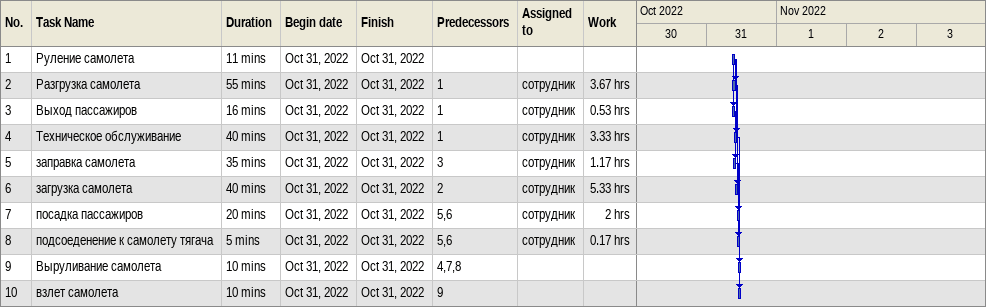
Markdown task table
| ID | Task | Duration | Start | Finish | Predecessors | Resources | Work (h) |
|---|---|---|---|---|---|---|---|
| 1 | Руление самолета | 11min | 2022-10-31 | 2022-10-31 |  |  |  |
| 2 | Разгрузка самолета | 55min | 2022-10-31 | 2022-10-31 | 1 | сотрудник | 3.67 |
| 3 | Выход пассажиров | 16min | 2022-10-31 | 2022-10-31 | 1 | сотрудник | 0.53 |
| 4 | Техническое обслуживание | 40min | 2022-10-31 | 2022-10-31 | 1 | сотрудник | 3.33 |
| 5 | заправка самолета | 35min | 2022-10-31 | 2022-10-31 | 3 | сотрудник | 1.17 |
| 6 | загрузка самолета | 40min | 2022-10-31 | 2022-10-31 | 2 | сотрудник | 5.33 |
| 7 | посадка пассажиров | 20min | 2022-10-31 | 2022-10-31 | 5, 6 | сотрудник | 2 |
| 8 | подсоеденение к самолету тягача | 5min | 2022-10-31 | 2022-10-31 | 5, 6 | сотрудник | 0.17 |
| 9 | Выруливание самолета | 10min | 2022-10-31 | 2022-10-31 | 4, 7, 8 |  |  |
| 10 | взлет самолета | 10min | 2022-10-31 | 2022-10-31 | 9 |  |  |
